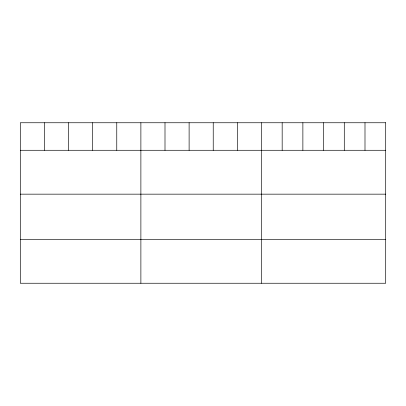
<?xml version="1.0" encoding="UTF-8"?>
<svg xmlns="http://www.w3.org/2000/svg" width="406" height="406" viewBox="0 0 406 406"><rect width="100%" height="100%" fill="white"/><g stroke="black" fill="none" stroke-linecap="round" stroke-linejoin="round"><path stroke-width="0.61" d="M20.3 150.281L385.7 150.281M20.3 194.159L385.7 194.159M20.3 239.367L385.7 239.367M364.994 122.754L364.994 150.281M344.288 122.754L344.288 150.281M323.582 122.754L323.582 150.281M302.876 122.754L302.876 150.281M282.17 122.754L282.17 150.281M261.464 122.754L261.464 283.246M237.348 122.754L237.348 150.281M213.231 122.754L213.231 150.281M189.115 122.754L189.115 150.281M164.998 122.754L164.998 150.281M140.882 122.754L140.882 283.246M116.766 122.754L116.766 150.281M92.649 122.754L92.649 150.281M68.533 122.754L68.533 150.281M44.416 122.754L44.416 150.281M385.7 122.754L20.3 122.754L20.3 283.246L385.7 283.246L385.7 122.754"/></g></svg>
